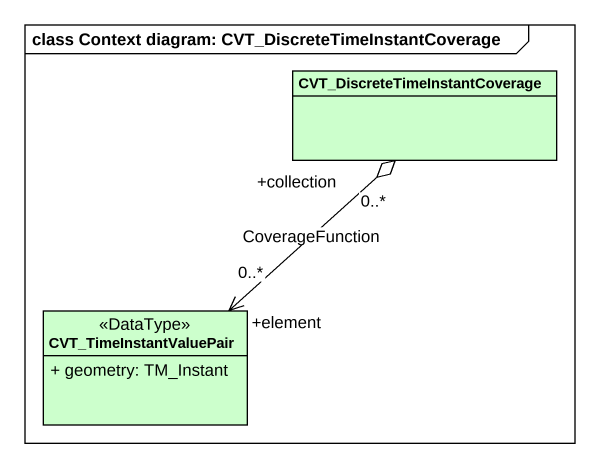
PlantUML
@startuml
mainframe class Context diagram: CVT_DiscreteTimeInstantCoverage
hide circle
hide empty members
skinparam classAttributeIconSize 0
class "CVT_DiscreteTimeInstantCoverage" as CVT_DiscreteTimeInstantCover #CCFFCC
class CVT_TimeInstantValuePair <<DataType>> #CCFFCC {
  + geometry: TM_Instant
}
CVT_TimeInstantValuePair "+element\n0..*" <-up-o "+collection\n0..*" CVT_DiscreteTimeInstantCover : CoverageFunction
@enduml
